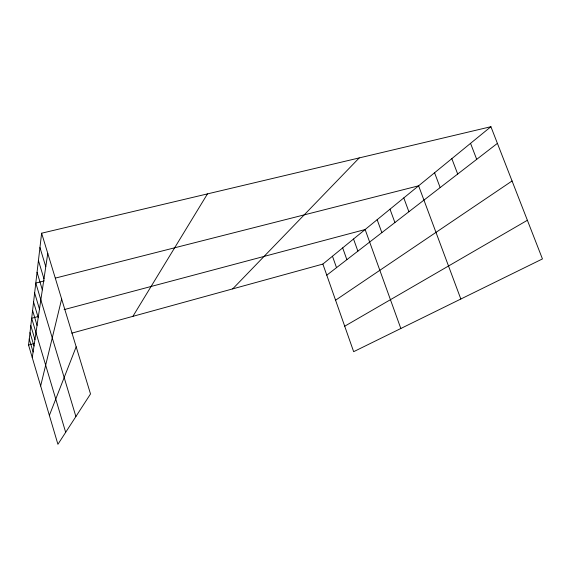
<?xml version="1.0" encoding="UTF-8"?>
<svg xmlns="http://www.w3.org/2000/svg" width="571" height="571" viewBox="0 0 571 571"><rect width="100%" height="100%" fill="white"/><g stroke="black" fill="none" stroke-linecap="round" stroke-linejoin="round"><path stroke-width="0.86" d="M41.626 233.204L90.511 393.961L57.921 444.295L28.55 345.048L41.626 233.204L490.91 126.705L542.45 258.927L353.656 351.679L322.879 264.066L490.91 126.705M32.269 357.617L47.757 253.367M40.655 385.939L61.639 299.018M49.37 415.41L76.171 346.811M132.893 316.341L207.473 193.89M232.697 288.883L359.23 157.917M326.783 275.179L497.405 143.357M335.57 300.203L512.066 180.978M344.706 326.212L527.383 220.27M28.55 345.048L34.488 343.414M71.832 333.143L322.879 264.066M38.507 316.42L31.683 318.24L65.672 432.326M64.102 309.618L365.133 229.528L400.835 328.496M44.338 280.903L35.795 283.073L75.893 416.537M55.444 278.084L418.607 185.811L460.833 299.026M470.547 143.35L476.706 159.345M451.832 158.652L457.692 174.041M434.574 172.763L440.155 187.588M403.79 197.923L408.893 211.741M390.007 209.193L394.904 222.547M377.153 219.699L381.849 232.633M353.542 239.006L357.889 251.147M342.679 247.885L346.868 259.662M332.472 256.222L336.519 267.656M39.956 247.529L45.773 266.736M38.435 260.497L43.974 278.834M37.058 272.296L42.34 289.84M34.638 292.959L39.478 309.104M33.575 302.059L38.221 317.576M32.597 310.46L37.058 325.406M30.813 325.677L34.952 339.581M30.006 332.593L33.996 346.019M29.257 339.031L33.104 352.014"/></g></svg>
